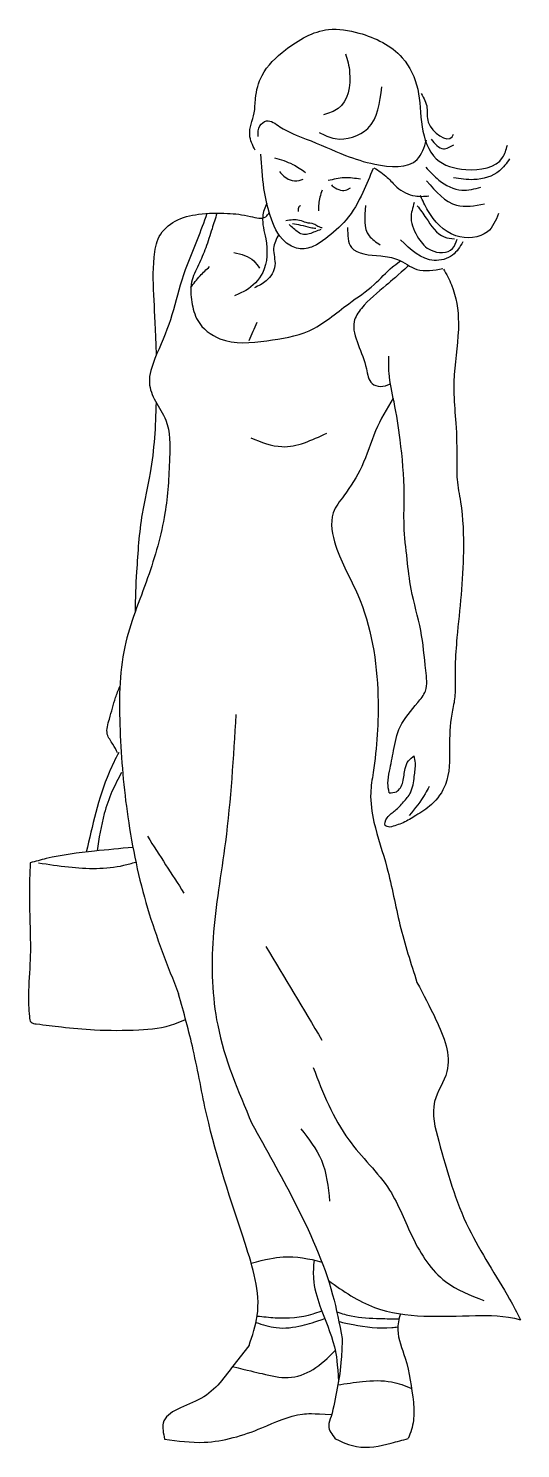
# Model space of a CAD drawing. Header units: millimetres. Extents: x -419 to 182, y -2 to 1732.
import ezdxf

# ---------------------------------------------------------------- set-up
doc = ezdxf.new("R2010")
doc.units = ezdxf.units.MM
doc.layers.add('ceco.net 225', color=7, linetype='Continuous')

msp = doc.modelspace()

# ---------------------------------------------------------------- linework, layer by layer
at = {"layer": 'ceco.net 225'}
msp.add_arc((580.9, 1012.6), 869.4, 176.3164, 179.5362, dxfattribs=at)
for points in [[(-142.1, 1583.5), (-148.6, 1601.9), (-143.2, 1628.8), (-141.5, 1646.6), (-133.5, 1674.6), (-104.9, 1705.9), (-52.5, 1730.7), (-15.2, 1726.4), (37.6, 1696.2), (56.5, 1658), (61.9, 1612.1), (79.2, 1572.8), (115.3, 1559.8), (160.1, 1574.4), (166, 1589.5)], [(-31.5, 1701.1), (-26.6, 1678.4), (-40.7, 1634.2), (-58.5, 1626.7)], [(-63.9, 1605.1), (-44.4, 1597.6), (-4.5, 1610), (12.7, 1660.6)], [(60.8, 1652.6), (67.8, 1635.3), (69.4, 1617.5), (98.6, 1599.7), (100.2, 1603)], [(-138.3, 1600.2), (-136.1, 1613.2), (-128.1, 1619.1), (-111.9, 1612.1), (-79.5, 1597), (-31.5, 1577.1), (4.1, 1566.3), (55.9, 1572.2), (67.2, 1595.9)], [(72.7, 1597), (87.8, 1585.2), (100.7, 1590)], [(2, 1560.9), (-10.4, 1531.8), (-30.9, 1498.4), (-56.2, 1475.2), (-70.8, 1466), (-89.2, 1463.3), (-105.3, 1471.4), (-123.7, 1503.8), (-131.2, 1536.7), (-135, 1578.7)], [(-118.5, 1574.2), (-96.1, 1566.1), (-80.5, 1556.3)], [(3.1, 1562), (19.3, 1550.1), (31.1, 1538.3), (53.3, 1527.5), (70, 1527.5)], [(66.2, 1562.5), (82.4, 1546.9), (110.4, 1534.5), (133.6, 1538.3)], [(168.7, 1572.8), (156.3, 1558.2), (125, 1547.4), (100.2, 1549.6)], [(-112.3, 1557.3), (-107, 1551.8), (-99.4, 1547.1), (-88.1, 1546.4), (-83.4, 1547.9)], [(-13.3, 1547.9), (-33.2, 1549.7), (-53, 1546.2)], [(67.3, 1545.8), (104, 1516.2), (138, 1517.8)], [(-60, 1534.7), (-63, 1525.9), (-64.7, 1509.5)], [(-48.9, 1540.9), (-44.3, 1537.4), (-35.3, 1534.3), (-28.5, 1535.6), (-25.6, 1537.4)], [(155.2, 1505.9), (141.7, 1483.8), (102.9, 1479), (68.9, 1509.7), (59.7, 1528)], [(-86.7, 1515.6), (-88.5, 1514.2), (-89.5, 1508.7)], [(-7.1, 1515.7), (-2.9, 1478.9), (10.8, 1467.8)], [(52.2, 1519.4), (48.4, 1500.5), (57.6, 1475.7), (72.7, 1461.2), (99.1, 1463.3), (104.5, 1474.7)], [(56, 1515.6), (66.7, 1500.5), (88.9, 1477.4), (101.3, 1475.2)], [(-104.5, 1497.4), (-87.7, 1498), (-80.1, 1495.3), (-70.6, 1493.5), (-65.3, 1490.6), (-60, 1488.8)], [(-61.8, 1486.5), (-69, 1483.8), (-82.8, 1480.5), (-95.1, 1487.7), (-100.6, 1492.7)], [(-96.5, 1493.9), (-86.5, 1492), (-74.5, 1489), (-68, 1488.1)], [(-29.2, 1488.8), (-24.5, 1464.7), (11.3, 1454.2), (31.8, 1450), (55.5, 1437.9), (87, 1438.9)], [(111.5, 1471.4), (99.1, 1455.3), (76.5, 1448.8), (35.5, 1474.1)], [(-168, 1458.6), (-143.7, 1448.1), (-136.8, 1439.2)], [(88, 1438.3), (97.7, 1418.9), (106.2, 1372.5), (101, 1309.4), (100.6, 1285.6), (103, 1250), (104.2, 1204), (104.6, 1181.4), (108.7, 1153.9), (112.3, 1092.9), (104.4, 988.3), (102.2, 954.1), (102.2, 923.4), (101.5, 913.5), (98, 894.9), (95.3, 853.9), (90.4, 809), (73.2, 784.4), (54.1, 770.9), (38.7, 762.2), (22.4, 756.8)], [(-149.4, 1351.1), (-139.3, 1373.4)], [(21.5, 798.8), (20.2, 810.7), (22.1, 825.2), (27, 850.4), (35, 879.3), (56.5, 908.8), (65.8, 923), (66.4, 948.2), (60.2, 996.8), (48.5, 1047.3), (43.6, 1083.8), (39.9, 1125), (39.9, 1163.8), (35, 1229.8), (27.6, 1276), (21.5, 1311), (21.4, 1332)], [(-147.3, 1232.1), (-109.2, 1221.4), (-54.6, 1238)], [(-165.5, 894.2), (-178.3, 738.7), (-193.2, 621.8), (-187.7, 514.9), (-146, 395.1)], [(22.4, 756.8), (16.8, 758.7), (19.3, 768.3), (29, 777.1), (39.2, 787.6), (47.6, 798.8), (52.3, 818.7), (53.6, 834.9), (52.3, 844)], [(21.5, 798.8), (30.5, 800.1), (38.3, 811.9), (41.1, 828.4), (45.2, 837.7), (52.3, 844)], [(70.4, 806.3), (65.7, 797.6), (46.1, 771.1)], [(-273.5, 745.6), (-228.9, 676.3)], [(-416.6, 713.3), (-417.6, 674.5), (-416.6, 595), (-418.7, 551.9), (-417.6, 525.7), (-415.5, 518.6), (-409.1, 516.6), (-378.5, 512.8), (-338, 509.4), (-284, 509.4), (-240.1, 516.6), (-227.9, 521.7)], [(-128.8, 610.9), (-60.4, 496.9)], [(55.6, 567.3), (78.8, 521.6), (92.1, 458.3), (77.1, 421.7), (82.1, 373.4), (118.8, 266.9), (168.7, 180.4), (182.1, 155.4)], [(-149.4, 123.8), (-139.4, 160.4), (-154.3, 248.6), (-201, 405.1), (-217.6, 484.9), (-235.4, 553.2)], [(-71.1, 463.3), (-27.8, 375.1), (22.2, 313.5), (50.5, 255.3), (90.5, 202), (137.1, 178.7)], [(-146, 395.1), (-94.4, 300.2), (-47.4, 185.9), (-35.7, 132.4)], [(-86.1, 388.4), (-61.1, 350.1), (-51.1, 300.2)], [(-35.7, 132.4), (-36.8, 107), (-49, 37)], [(-49, 37), (-52.2, 25.9), (-44.2, 10)]]:
    msp.add_spline(points, degree=3, dxfattribs=at)
for points, knots in [([(-127.8, 1518.9), (-130.2, 1513.4), (-135.4, 1499.2), (-126.5, 1470.8), (-126.8, 1435.6), (-148.5, 1413.4), (-162.5, 1407.6), (-167.1, 1405.7)], [4.308402, 4.308402, 4.308402, 4.308402, 21.771201, 49.08446, 90.455569, 120.474083, 135.663776, 135.663776, 135.663776, 135.663776]), ([(-200.9, 1506.1), (-204.7, 1495.4), (-214.5, 1468.1), (-233.1, 1426.2), (-243.6, 1375.3), (-262, 1336.2), (-274.5, 1301.6), (-264.1, 1275.5), (-245.2, 1248.9), (-246.3, 1199.6), (-250.2, 1135.2), (-272.3, 1058.4), (-308.4, 974.2), (-308.2, 873.3), (-299.3, 766.6), (-276.5, 657.7), (-249, 587.7), (-235.4, 553.2)], [4.081123, 4.081123, 4.081123, 4.081123, 38.157466, 91.06144, 141.30719, 192.371826, 222.585653, 246.352897, 272.696665, 319.475772, 386.993217, 468.58241, 557.061853, 659.180688, 765.656006, 879.66637, 990.891716, 990.891716, 990.891716, 990.891716]), ([(-262.2, 1334), (-263.4, 1366.2), (-265.5, 1400.6), (-267.3, 1443.5), (-261.6, 1479.5), (-239.7, 1499.5), (-209.5, 1506.6), (-177.5, 1506.8), (-152.1, 1504.4), (-131, 1497.9), (-126, 1505.2), (-124.7, 1507.2)], [10.652969, 10.652969, 10.652969, 10.652969, 61.598334, 114.152383, 140.155641, 167.294623, 196.910223, 232.158954, 260.793059, 279.2059, 286.049013, 286.049013, 286.049013, 286.049013]), ([(-188.6, 1506.5), (-190.6, 1500.1), (-195, 1486), (-201.8, 1464.6), (-210.8, 1443.3), (-222, 1422.2), (-220, 1398), (-213.1, 1370.6), (-179.1, 1344.7), (-128.8, 1350.2), (-72.2, 1358.7), (-33.6, 1393.2), (2.5, 1416.3), (19.8, 1436.6), (30.5, 1444.7), (35.4, 1448.3)], [5.280619, 5.280619, 5.280619, 5.280619, 25.406574, 49.683371, 72.497867, 95.157809, 119.402817, 143.169801, 178.205216, 235.663871, 288.418502, 347.165073, 386.128813, 416.998611, 426.21686, 426.21686, 426.21686, 426.21686]), ([(-113.2, 1480.5), (-116.2, 1474.9), (-122.3, 1462.9), (-114.3, 1442.1), (-126.2, 1423.2), (-137.8, 1417.8), (-142.9, 1415.4)], [1.274595, 1.274595, 1.274595, 1.274595, 19.436868, 40.508432, 61.860193, 78.706769, 78.706769, 78.706769, 78.706769]), ([(-220.6, 1415.7), (-217, 1420.6), (-210, 1429.8), (-201.5, 1437.6), (-197.5, 1441.2)], [1.926859, 1.926859, 1.926859, 1.926859, 20.133348, 36.425444, 36.425444, 36.425444, 36.425444]), ([(45.4, 1442.6), (31.7, 1430.3), (14.6, 1415.1), (-8.1, 1397.5), (-25.3, 1371.6), (-15.9, 1344.2), (-6.1, 1321.7), (-3.5, 1298.5), (11.7, 1293.5), (19.1, 1296.3), (23.1, 1297.9)], [3.049533, 3.049533, 3.049533, 3.049533, 30.074663, 71.538147, 89.984998, 118.281853, 149.841985, 168.901451, 179.642629, 192.312605, 192.312605, 192.312605, 192.312605]), ([(-262.9, 1275.3), (-263.6, 1246.4), (-266.1, 1200.7), (-282.8, 1133), (-285.2, 1092.3), (-286.7, 1068.4)], [30.049859, 30.049859, 30.049859, 30.049859, 116.519943, 167.155683, 238.604952, 238.604952, 238.604952, 238.604952]), ([(26.6, 1280.8), (18.6, 1267.8), (3.1, 1241.2), (-9.2, 1197.6), (-29.6, 1166.1), (-52.7, 1137.1), (-43.3, 1089.9), (-3.8, 1024.9), (11.9, 927.1), (6.1, 846), (-2.6, 795.1), (3.3, 755.4), (22, 703.5), (33.2, 636.6), (48.1, 590.6), (55.6, 567.3)], [11.806591, 11.806591, 11.806591, 11.806591, 57.348796, 104.082364, 145.885821, 170.357761, 211.083944, 276.272016, 402.561138, 496.138302, 521.082947, 556.966799, 614.666975, 686.307707, 759.661088, 759.661088, 759.661088, 759.661088]), ([(-310, 847.5), (-311.7, 851), (-315.4, 858.8), (-325.5, 871.2), (-318.5, 892.1), (-314.1, 911.1), (-309, 924.1), (-307.1, 928.6)], [0, 0, 0, 0, 11.89098, 26.048598, 44.553398, 71.970607, 86.543585, 86.543585, 86.543585, 86.543585]), ([(-308.5, 848), (-312.6, 839.9), (-324.3, 816.4), (-337, 775.4), (-344.4, 742.5), (-348.1, 726.4)], [0, 0, 0, 0, 6.786449, 19.703074, 32.088414, 32.088414, 32.088414, 32.088414]), ([(-305, 823.5), (-309.1, 815.8), (-317.7, 799.8), (-328.6, 767.8), (-332.6, 743.2), (-335, 727.8)], [0, 0, 0, 0, 6.524286, 13.629065, 25.251559, 25.251559, 25.251559, 25.251559]), ([(-291.2, 732), (-306.8, 730.6), (-342.3, 727.4), (-384.4, 722.1), (-410.1, 715), (-416.6, 713.3)], [6.143271, 6.143271, 6.143271, 6.143271, 53.161187, 113.017202, 133.052505, 133.052505, 133.052505, 133.052505]), ([(-406.4, 713.3), (-394.2, 711.4), (-359.9, 706.1), (-319, 705.2), (-292.5, 712.7), (-287.6, 714.2)], [0, 0, 0, 0, 37.065168, 104.403523, 119.640311, 119.640311, 119.640311, 119.640311]), ([(-146.8, 224.6), (-128.8, 229), (-102.4, 234.8), (-76.2, 230.1), (-60.5, 225.8)], [1.262446, 1.262446, 1.262446, 1.262446, 9.322538, 21.406605, 21.406605, 21.406605, 21.406605]), ([(-70.1, 228.2), (-70.8, 220.6), (-72.1, 201.6), (-61.7, 165.9), (-44.8, 129.2), (-41.4, 101.2), (-40.3, 79.5)], [1.087654, 1.087654, 1.087654, 1.087654, 6.771203, 15.363124, 28.580839, 36.770109, 36.770109, 36.770109, 36.770109]), ([(-52.5, 203.1), (-34.4, 190.2), (18.5, 154.5), (103.6, 161.1), (161.6, 160.6), (182.1, 155.4)], [2.144473, 2.144473, 2.144473, 2.144473, 18.496129, 49.449699, 62.374374, 62.374374, 62.374374, 62.374374]), ([(-140.9, 152.1), (-132.8, 149.3), (-114.5, 143.3), (-86.8, 147), (-69.1, 152.5), (-57, 156.7)], [1.530142, 1.530142, 1.530142, 1.530142, 26.880023, 58.805162, 82.678054, 82.678054, 82.678054, 82.678054]), ([(-139.4, 159.9), (-132.1, 159.1), (-109.5, 156.5), (-82.9, 158.4), (-65.3, 164.5), (-60.6, 166.1)], [0.256514, 0.256514, 0.256514, 0.256514, 22.371143, 68.748774, 78.114235, 78.114235, 78.114235, 78.114235]), ([(-42.3, 164.8), (-35.6, 162.8), (-18.9, 157.8), (6.4, 156.8), (25.9, 156.5), (33.6, 156.4)], [0.265868, 0.265868, 0.265868, 0.265868, 4.540519, 13.338034, 19.145944, 19.145944, 19.145944, 19.145944]), ([(35.3, 162.4), (33.2, 156), (29.6, 138), (45.3, 102.5), (49, 72.6), (51.2, 54.5)], [19.55486, 19.55486, 19.55486, 19.55486, 39.68857, 75.29343, 130.276289, 130.276289, 130.276289, 130.276289]), ([(-39.8, 153.1), (-34.1, 151.8), (-12.9, 147.1), (11.5, 144.1), (29.7, 146.2), (32.2, 146.5)], [0.594417, 0.594417, 0.594417, 0.594417, 5.025072, 16.876165, 18.75564, 18.75564, 18.75564, 18.75564]), ([(-149.4, 123.8), (-155.4, 116.3), (-173.8, 93.6), (-199.3, 54.6), (-259.4, 42.9), (-254.1, 16.7), (-252.5, 9.7)], [0, 0, 0, 0, 7.223818, 21.863719, 35.668311, 40.574935, 40.574935, 40.574935, 40.574935]), ([(-169.5, 98.1), (-150.2, 93.5), (-131.5, 89.1), (-88.4, 78.8), (-61.6, 99.7), (-44.2, 117.7)], [6.841978, 6.841978, 6.841978, 6.841978, 32.668549, 64.839037, 133.15033, 133.15033, 133.15033, 133.15033]), ([(-41.1, 75.7), (-31, 77.3), (-9.4, 80.8), (22, 81.9), (41.2, 74.9), (49.2, 71.4)], [0, 0, 0, 0, 30.520121, 66.050814, 91.993744, 91.993744, 91.993744, 91.993744]), ([(51.2, 54.5), (51.7, 47), (52.6, 31.8), (47.8, 17.5), (44.8, 10.3)], [0, 0, 0, 0, 5.571996, 11.33443, 11.33443, 11.33443, 11.33443]), ([(-252.5, 9.7), (-236.4, 7.2), (-196.2, 2), (-139.5, 19), (-95.9, 40.8), (-72.5, 40.9), (-48.4, 39.8)], [2.1546, 2.1546, 2.1546, 2.1546, 14.265954, 32.456264, 45.637054, 49.971538, 49.971538, 49.971538, 49.971538]), ([(-44.2, 10), (-35.7, 6), (-14, -4), (17.5, 2.7), (38, 8.4), (44.8, 10.3)], [0, 0, 0, 0, 6.929187, 17.602004, 22.944907, 22.944907, 22.944907, 22.944907])]:
    msp.add_open_spline(points, degree=3, knots=knots, dxfattribs=at)

doc.saveas('drawing.dxf')
